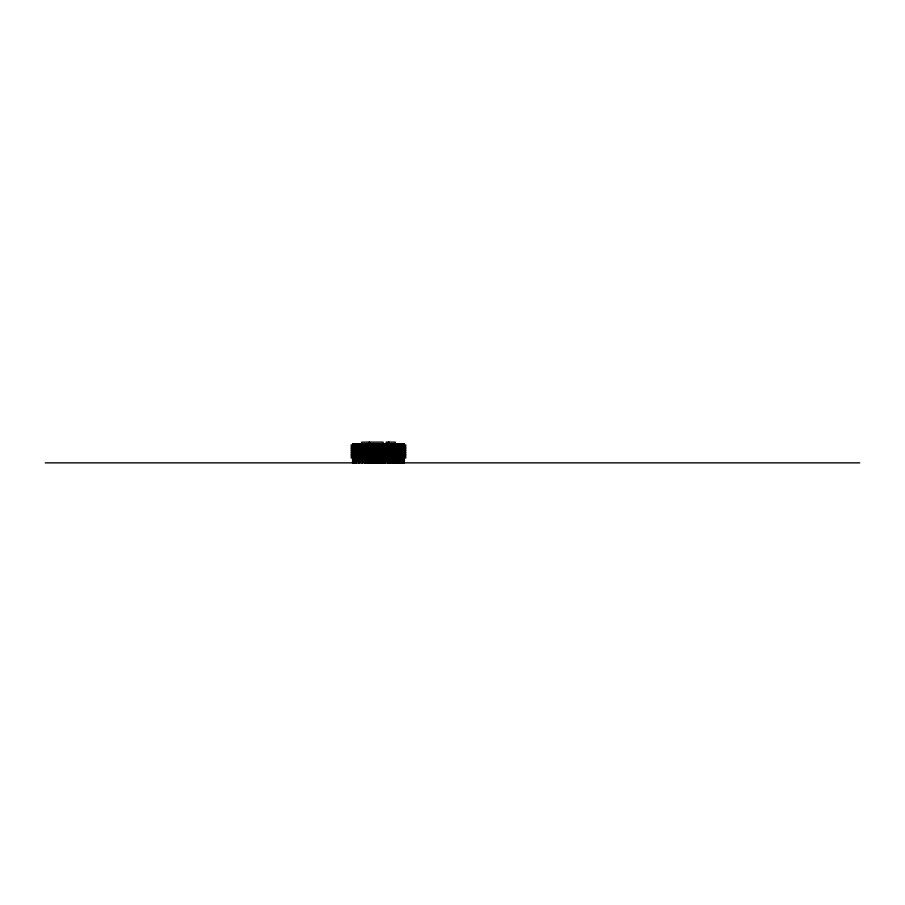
<?xml version="1.0" encoding="UTF-8"?>
<svg xmlns="http://www.w3.org/2000/svg" width="905" height="905" viewBox="0 0 905 905"><rect width="100%" height="100%" fill="white"/><g stroke="black" fill="none" stroke-linecap="round" stroke-linejoin="round"><path stroke-width="1.36" d="M404.128 462.862L404.128 443.846L352.554 443.744M352.554 444.921L404.128 444.921M351.061 445.034L405.926 445.034M351.061 446.097L405.926 446.097M352.554 446.21L404.128 446.21M352.554 447.285L404.128 447.285M351.061 447.387L405.926 447.387M351.061 448.461L405.926 448.461M352.554 449.638L404.128 449.638M351.061 449.751L405.926 449.751M351.061 450.826L405.926 450.826M352.554 450.928L404.128 450.928M352.554 452.002L404.128 452.002M351.061 452.104L405.926 452.104M351.061 453.179L405.926 453.179M352.554 454.355L404.128 454.355M351.061 454.468L405.926 454.468M351.061 455.543L405.926 455.543M352.554 455.645L404.128 455.645M351.061 456.821L405.926 456.821M351.061 457.896L405.926 457.896M352.554 460.973L404.128 460.973M352.554 461.075L404.128 461.075M45.25 462.862L859.75 462.862M404.128 443.744L403.992 462.862M403.879 457.432L403.879 462.862M403.743 443.846L403.743 462.862M402.386 443.846L402.386 462.862M402.261 443.846L402.125 462.862M402.001 443.846L402.046 462.862M401.797 457.432L401.899 462.862M401.65 457.432L401.65 462.862M400.825 443.846L400.825 462.862M400.723 443.846L400.723 462.862M400.564 443.846L400.451 462.862M399.886 446.21L399.886 447.285M399.886 448.563L399.886 449.638M399.886 450.928L399.886 452.002M399.886 453.292L399.886 454.355M399.886 455.645L399.886 456.72M399.886 458.009L399.886 459.073M399.671 443.744L399.682 462.862M399.535 458.79L399.535 462.862L399.388 456.075M399.263 458.79L399.173 462.862M398.969 458.79L398.969 462.862M398.72 458.79L398.822 462.862M398.596 458.79L398.573 462.862M398.438 462.862L398.415 443.846L398.166 462.862M398.042 456.075L398.042 462.862M397.883 458.79L397.77 462.862L397.725 458.79M397.442 458.79L397.487 462.862M397.046 443.846L397.046 462.862M396.944 443.846L396.944 462.862M396.775 456.075L396.673 462.862M395.96 458.79L395.994 462.862M395.734 458.79L395.711 462.862L395.576 443.846M395.304 443.744L395.304 442.138L386.186 442.138L386.186 443.744M395.406 456.075L395.485 462.862M394.49 458.79L394.523 462.862M394.309 443.846L394.241 462.862M394.037 456.075L394.037 462.862M393.947 456.075L393.947 462.862M392.793 462.862L392.725 443.846L392.657 462.862M392.465 456.075L392.408 462.862M391.051 443.846L391.152 462.862M390.881 456.075L390.779 462.862M390.146 458.79L390.157 462.862M389.851 458.79L389.897 462.862M389.75 458.79L389.75 462.862M389.467 443.846L389.569 462.862M389.297 456.075L389.297 462.862M389.116 442.138L389.116 443.744M389.207 456.075L389.207 462.862M388.517 442.138L388.517 443.744M388.686 458.79L388.652 462.862M388.369 458.79L388.403 462.862M388.041 443.846L388.041 462.862M387.781 443.744L387.94 462.862M387.668 443.846L387.679 462.862M387.487 458.79L387.453 462.862M387.272 458.79L387.272 462.862M385.383 443.846L385.462 462.862M385.168 443.846L385.213 462.862M384.976 443.846L385.055 462.862M384.478 458.79L384.523 462.862M384.195 458.79L384.24 462.862M384.082 458.79L384.127 462.862M383.935 462.862L383.505 458.79M383.415 458.79L383.415 462.862M383.166 443.744L383.166 442.138L361.796 442.138L361.796 443.744M383.234 458.79L383.087 462.862L382.906 443.846M382.702 443.846L382.736 462.862M382.51 443.846L382.51 462.862M382.114 458.79L382.193 462.862M381.933 458.79L381.921 462.862M381.74 458.79L381.842 462.862M381.661 458.79L381.661 462.862M380.847 458.79L380.847 462.862L380.643 443.846M380.428 443.846L380.575 462.862M380.236 443.846L380.236 462.862M379.399 458.79L379.399 462.862M379.274 458.79L379.15 462.862M379.014 458.79L379.014 462.862M378.573 443.846L378.573 462.862M378.347 443.846L378.392 462.862M378.166 443.846L378.166 462.862M377.645 458.79L377.645 462.862M377.521 458.79L377.521 462.862M377.261 458.79L377.385 462.862M376.672 443.846L376.672 462.862M376.514 443.846L376.514 462.862M376.276 443.846L376.435 462.862M375.79 458.79L375.79 462.862M375.632 458.79L375.552 462.862M375.394 458.79L375.394 462.862M374.975 443.846L374.975 462.862M374.828 443.846L374.828 462.862M374.58 443.846L374.727 462.862M373.935 457.432L373.935 462.862M373.788 457.432L373.697 462.862M373.448 443.846L373.539 462.862M373.313 443.846L373.313 462.862M373.064 443.846L373.188 462.862M372.091 443.846L372.023 462.862M371.831 443.846L371.797 462.862M371.717 443.846L371.616 462.862M370.586 443.846L370.496 462.862M370.315 457.432L370.315 462.862M370.224 443.846L370.224 462.862M369.862 457.432L369.862 462.862M369.512 442.138L369.512 443.744M369.398 443.846L369.455 462.862M369.116 442.138L369.116 462.862L369.048 443.846M368.482 443.846L368.527 462.862M368.199 443.846L368.245 462.862M367.984 443.744L367.984 456.821M367.554 457.432L367.554 462.862M367.34 457.432L367.362 462.862M367.147 457.432L367.147 462.862M365.858 443.846L365.88 462.862M365.597 443.846L365.575 462.862M365.156 457.432L365.156 462.862M364.749 457.432L364.749 462.862M362.611 457.432L362.611 462.862M362.407 457.432L362.407 462.862M362.305 443.846L362.204 462.862M362.023 443.846L362 462.862M359.794 457.432L359.794 462.862M359.568 457.432L359.613 462.862M359.387 457.432L359.387 462.862M358.719 443.846L358.697 462.862M358.437 443.846L358.414 462.862M356.706 457.432L356.796 462.862M355.145 443.846L355.19 462.862M355.054 443.744L355.099 462.862M354.839 443.846L354.828 462.862M353.934 443.744L353.934 456.821M353.493 457.432L353.47 462.862M353.278 443.846L353.414 462.862M353.142 443.846L353.188 462.862M352.86 443.846L352.871 462.862M352.577 443.846L352.588 462.862M404.128 459.073L352.554 459.073L404.128 459.186M384.806 462.862L384.761 458.79L384.738 462.862M369.681 462.862L369.681 457.432L369.636 462.862M364.953 462.862L364.953 457.432L364.953 462.862M356.525 462.862L356.525 457.432L356.434 462.862"/></g></svg>
